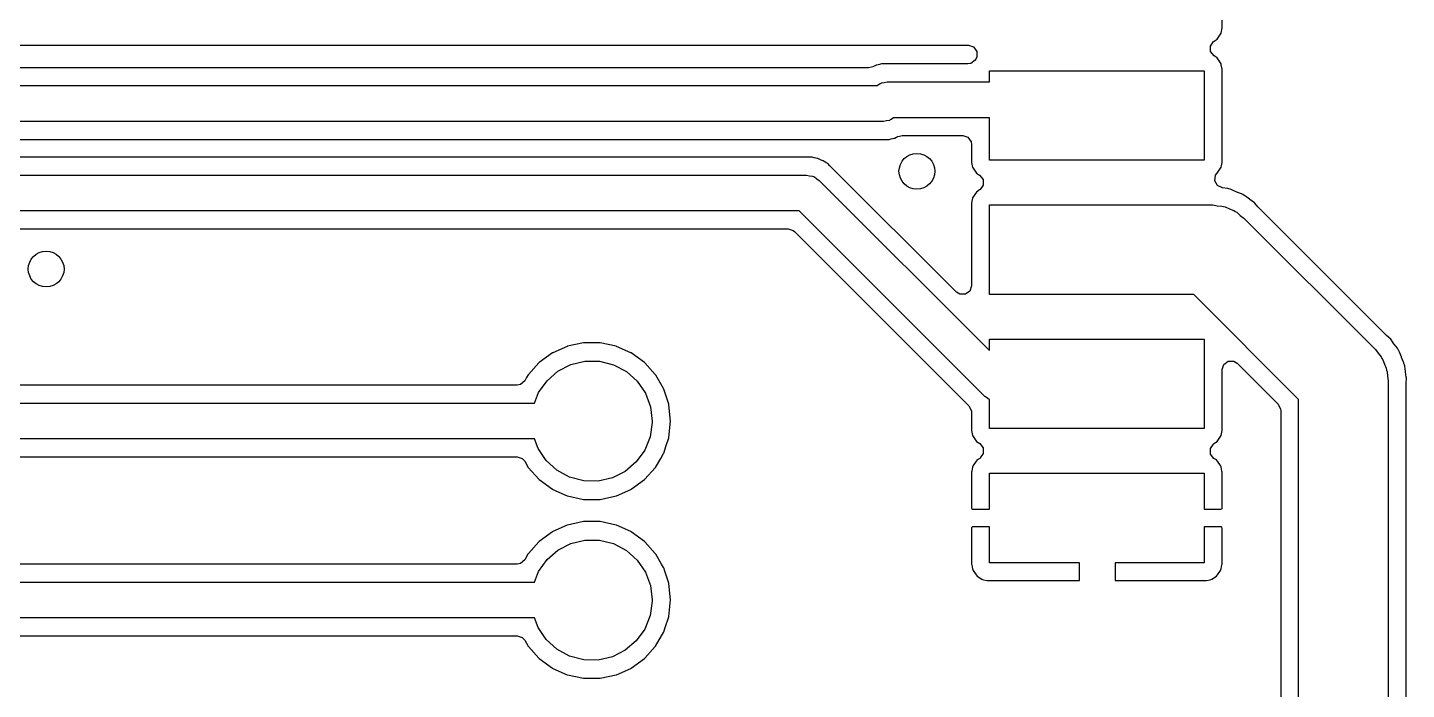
# Model space of a CAD drawing. Extents: x 0.4 to 11.3, y -7.9 to -0.4.
# Drawn here: x 5.736 to 6.343, y -4.951 to -4.659 of the extents above; entities that cross this region are included whole.
import ezdxf

# ---------------------------------------------------------------- set-up
doc = ezdxf.new("R2010")
doc.units = 0
doc.header["$MEASUREMENT"] = 0
doc.layers.add('BLACK', color=7, linetype='CONTINUOUS')

msp = doc.modelspace()

# ---------------------------------------------------------------- linework, layer by layer
at = {"layer": 'BLACK', "linetype": 'CONTINUOUS'}
for p, q in [((6.26159, -4.6596), (6.26159, -4.61867)), ((6.26114, -4.6619), (6.26159, -4.6596)), ((6.25644, -4.6676), (6.25778, -4.6656)), ((6.25778, -4.6656), (6.25803, -4.66542)), ((6.25803, -4.66542), (6.25939, -4.66451)), ((6.25939, -4.66451), (6.26114, -4.6619)), ((4.65876, -4.66724), (6.14995, -4.66724)), ((6.14995, -4.66724), (6.15224, -4.66799)), ((6.15224, -4.66799), (6.15366, -4.66994)), ((6.15366, -4.66994), (6.15366, -4.67235)), ((6.25654, -4.67001), (6.25644, -4.6676)), ((6.25803, -4.6719), (6.25654, -4.67001)), ((6.25939, -4.67281), (6.25803, -4.6719)), ((6.10603, -4.67715), (4.64067, -4.67715)), ((6.10724, -4.67695), (6.10603, -4.67715)), ((6.10787, -4.67675), (6.10724, -4.67695)), ((6.10844, -4.67651), (6.10787, -4.67675)), ((6.10929, -4.67608), (6.10844, -4.67651)), ((6.10959, -4.67604), (6.10929, -4.67608)), ((6.11022, -4.67593), (6.10959, -4.67604)), ((6.10959, -4.67604), (6.10959, -4.67604)), ((6.11082, -4.67579), (6.11022, -4.67593)), ((6.11172, -4.6755), (6.11082, -4.67579)), ((6.14964, -4.6755), (6.11172, -4.6755)), ((6.15099, -4.67526), (6.14964, -4.6755)), ((6.15288, -4.67377), (6.15099, -4.67526)), ((6.15319, -4.67331), (6.15288, -4.67377)), ((6.15366, -4.67235), (6.15319, -4.67331)), ((6.26114, -4.67542), (6.25939, -4.67281)), ((6.26121, -4.6758), (6.26114, -4.67542)), ((6.26124, -4.67593), (6.26121, -4.6758)), ((6.26121, -4.6758), (6.26121, -4.6758)), ((6.26159, -4.67773), (6.26124, -4.67593)), ((6.26159, -4.71865), (6.26159, -4.67773)), ((6.10978, -4.68499), (6.1108, -4.68417)), ((6.1108, -4.68417), (6.11125, -4.68407)), ((6.11125, -4.68407), (6.11163, -4.68383)), ((6.11163, -4.68383), (6.11294, -4.68368)), ((6.11294, -4.68368), (6.11422, -4.68339)), ((6.11422, -4.68339), (6.15921, -4.68339)), ((6.15921, -4.68339), (6.15921, -4.6785)), ((6.15921, -4.6785), (6.2537, -4.6785)), ((6.2537, -4.6785), (6.2537, -4.71787)), ((4.63578, -4.68504), (6.1097, -4.68504)), ((6.1097, -4.68504), (6.10978, -4.68499)), ((6.11257, -4.70079), (4.63251, -4.70079)), ((6.11385, -4.70049), (6.11257, -4.70079)), ((6.11516, -4.70035), (6.11385, -4.70049)), ((6.11554, -4.70011), (6.11516, -4.70035)), ((6.11599, -4.70001), (6.11554, -4.70011)), ((6.11701, -4.69919), (6.11599, -4.70001)), ((6.11709, -4.69914), (6.11701, -4.69919)), ((6.15921, -4.69914), (6.11709, -4.69914)), ((6.15921, -4.71787), (6.15921, -4.69914)), ((6.11507, -4.70868), (6.11597, -4.70839)), ((6.11597, -4.70839), (6.11657, -4.70824)), ((6.11657, -4.70824), (6.1172, -4.70814)), ((6.1172, -4.70814), (6.1175, -4.7081)), ((6.1172, -4.70814), (6.1172, -4.70814)), ((6.1175, -4.7081), (6.11835, -4.70767)), ((6.11835, -4.70767), (6.11892, -4.70743)), ((6.11892, -4.70743), (6.11955, -4.70722)), ((6.11955, -4.70722), (6.12076, -4.70703)), ((6.12076, -4.70703), (6.12701, -4.70703)), ((6.12701, -4.70703), (6.12726, -4.70699)), ((6.12726, -4.70699), (6.1275, -4.70703)), ((6.1275, -4.70703), (6.14742, -4.70703)), ((6.14742, -4.70703), (6.14971, -4.70778)), ((6.14971, -4.70778), (6.15113, -4.70973)), ((4.63002, -4.70868), (6.11507, -4.70868)), ((6.15113, -4.70973), (6.15132, -4.71093)), ((6.15132, -4.71093), (6.15132, -4.71865)), ((6.08124, -4.71652), (4.38004, -4.71652)), ((6.08214, -4.71681), (6.08124, -4.71652)), ((6.08274, -4.71695), (6.08214, -4.71681)), ((6.08337, -4.71705), (6.08274, -4.71695)), ((6.08367, -4.7171), (6.08337, -4.71705)), ((6.08337, -4.71705), (6.08337, -4.71705)), ((6.08452, -4.71753), (6.08367, -4.7171)), ((6.08508, -4.71777), (6.08452, -4.71753)), ((6.08599, -4.71806), (6.08508, -4.71777)), ((6.08654, -4.71846), (6.08599, -4.71806)), ((6.08676, -4.71862), (6.08654, -4.71846)), ((6.08728, -4.71894), (6.08676, -4.71862)), ((6.08812, -4.71937), (6.08728, -4.71894)), ((6.08901, -4.72026), (6.08812, -4.71937)), ((6.14467, -4.77591), (6.08901, -4.72026)), ((6.08901, -4.72026), (6.08901, -4.72026)), ((6.15132, -4.71865), (6.15136, -4.71884)), ((6.15136, -4.71884), (6.15164, -4.72026)), ((6.15164, -4.72026), (6.15178, -4.72095)), ((6.2537, -4.71787), (6.15921, -4.71787)), ((6.26114, -4.72095), (6.26128, -4.72026)), ((6.26128, -4.72026), (6.26156, -4.71884)), ((6.26156, -4.71884), (6.26159, -4.71865)), ((4.37515, -4.72441), (6.07875, -4.72441)), ((6.07875, -4.72441), (6.08004, -4.7247)), ((6.08004, -4.7247), (6.08134, -4.72485)), ((6.08134, -4.72485), (6.08173, -4.72509)), ((6.08173, -4.72509), (6.08217, -4.72519)), ((6.08217, -4.72519), (6.08319, -4.72602)), ((6.08319, -4.72602), (6.08431, -4.72672)), ((6.08431, -4.72672), (6.15921, -4.80162)), ((6.15178, -4.72095), (6.15352, -4.72357)), ((6.15352, -4.72357), (6.15488, -4.72448)), ((6.15488, -4.72448), (6.15638, -4.72637)), ((6.15638, -4.72637), (6.15647, -4.72877)), ((6.25838, -4.72686), (6.2587, -4.72447)), ((6.2587, -4.72447), (6.25929, -4.72364)), ((6.25929, -4.72364), (6.25939, -4.72357)), ((6.25939, -4.72357), (6.26114, -4.72095)), ((6.15352, -4.73187), (6.15178, -4.73448)), ((6.15488, -4.73096), (6.15352, -4.73187)), ((6.15513, -4.73078), (6.15488, -4.73096)), ((6.15647, -4.72877), (6.15513, -4.73078)), ((6.25953, -4.72898), (6.25838, -4.72686)), ((6.26171, -4.73001), (6.25953, -4.72898)), ((6.26392, -4.7303), (6.26171, -4.73001)), ((6.26415, -4.73034), (6.26392, -4.7303)), ((6.26392, -4.7303), (6.26392, -4.7303)), ((6.26449, -4.73047), (6.26415, -4.73034)), ((6.2652, -4.73067), (6.26449, -4.73047)), ((6.26555, -4.73073), (6.2652, -4.73067)), ((6.26673, -4.73127), (6.26555, -4.73073)), ((6.26784, -4.73177), (6.26673, -4.73127)), ((6.26803, -4.73185), (6.26784, -4.73177)), ((6.27015, -4.73267), (6.26803, -4.73185)), ((6.27015, -4.73268), (6.27015, -4.73267)), ((6.27037, -4.73276), (6.27015, -4.73268)), ((6.27067, -4.73297), (6.27037, -4.73276)), ((6.15165, -4.73509), (6.15132, -4.73678)), ((6.15132, -4.73678), (6.15132, -4.77315)), ((6.1517, -4.73486), (6.15165, -4.73509)), ((6.15178, -4.73448), (6.1517, -4.73486)), ((6.1517, -4.73486), (6.1517, -4.73486)), ((6.15921, -4.73756), (6.25724, -4.73756)), ((6.15921, -4.77693), (6.15921, -4.73756)), ((6.25724, -4.73756), (6.25748, -4.73756)), ((6.25748, -4.73756), (6.25947, -4.73787)), ((6.25947, -4.73787), (6.26147, -4.73802)), ((6.26147, -4.73802), (6.26221, -4.7383)), ((6.26221, -4.7383), (6.263, -4.73842)), ((6.263, -4.73842), (6.26482, -4.73927)), ((6.27131, -4.73333), (6.27067, -4.73297)), ((6.27142, -4.73338), (6.27131, -4.73333)), ((6.27164, -4.73348), (6.27142, -4.73338)), ((6.27182, -4.73363), (6.27164, -4.73348)), ((6.27361, -4.73503), (6.27182, -4.73363)), ((6.27182, -4.73363), (6.27182, -4.73363)), ((6.27378, -4.73515), (6.27361, -4.73503)), ((6.27583, -4.7366), (6.27378, -4.73515)), ((6.27599, -4.73678), (6.27583, -4.7366)), ((6.27734, -4.73832), (6.27599, -4.73678)), ((6.27752, -4.73851), (6.27734, -4.73832)), ((6.3338, -4.7948), (6.27752, -4.73851)), ((6.07548, -4.74016), (4.37188, -4.74016)), ((6.15719, -4.82187), (6.07548, -4.74016)), ((6.26482, -4.73927), (6.2667, -4.73998)), ((6.2667, -4.73998), (6.26733, -4.74045)), ((6.26733, -4.74045), (6.26805, -4.74079)), ((6.26805, -4.74079), (6.26956, -4.74212)), ((6.26956, -4.74212), (6.27116, -4.74332)), ((6.27116, -4.74332), (6.32888, -4.80104)), ((4.36939, -4.74805), (6.07059, -4.74805)), ((6.07059, -4.74805), (6.07289, -4.7488)), ((6.07289, -4.7488), (6.07335, -4.74919)), ((6.07335, -4.74919), (6.15018, -4.82602)), ((6.15132, -4.77315), (6.15057, -4.77544)), ((6.14622, -4.77686), (6.14467, -4.77591)), ((6.14863, -4.77686), (6.14622, -4.77686)), ((6.15057, -4.77544), (6.14863, -4.77686)), ((6.24909, -4.77693), (6.15921, -4.77693)), ((6.29528, -4.82311), (6.24909, -4.77693)), ((5.98063, -4.79821), (5.97354, -4.79972)), ((5.98787, -4.79821), (5.98063, -4.79821)), ((5.99496, -4.79972), (5.98787, -4.79821)), ((6.15921, -4.80162), (6.15921, -4.79661)), ((6.15921, -4.79661), (6.2537, -4.79661)), ((6.2537, -4.79661), (6.2537, -4.83598)), ((6.33397, -4.79496), (6.3338, -4.7948)), ((6.3358, -4.79659), (6.33397, -4.79496)), ((6.33722, -4.79866), (6.3358, -4.79659)), ((6.33734, -4.79882), (6.33722, -4.79866)), ((6.3387, -4.8006), (6.33734, -4.79882)), ((5.96692, -4.80266), (5.96106, -4.80692)), ((5.96711, -4.80258), (5.96692, -4.80266)), ((5.97336, -4.7998), (5.96711, -4.80258)), ((5.96711, -4.80258), (5.96711, -4.80258)), ((5.97354, -4.79972), (5.97336, -4.7998)), ((5.97336, -4.7998), (5.97336, -4.7998)), ((5.99515, -4.7998), (5.99496, -4.79972)), ((6.00139, -4.80258), (5.99515, -4.7998)), ((5.99515, -4.7998), (5.99515, -4.7998)), ((6.00158, -4.80266), (6.00139, -4.80258)), ((6.00139, -4.80258), (6.00139, -4.80258)), ((6.00744, -4.80692), (6.00158, -4.80266)), ((6.32888, -4.80104), (6.32905, -4.80121)), ((6.32905, -4.80121), (6.33023, -4.80283)), ((6.33023, -4.80283), (6.33154, -4.80435)), ((6.33154, -4.80435), (6.33187, -4.80508)), ((6.33187, -4.80508), (6.33234, -4.80572)), ((6.33887, -4.80082), (6.3387, -4.8006)), ((6.33897, -4.80103), (6.33887, -4.80082)), ((6.33902, -4.80115), (6.33897, -4.80103)), ((6.33897, -4.80103), (6.33897, -4.80103)), ((6.33938, -4.80179), (6.33902, -4.80115)), ((6.33945, -4.8019), (6.33938, -4.80179)), ((6.33958, -4.80209), (6.33945, -4.8019)), ((6.33945, -4.8019), (6.33945, -4.8019)), ((6.33966, -4.80231), (6.33958, -4.80209)), ((6.34047, -4.80444), (6.33966, -4.80231)), ((6.33966, -4.80231), (6.33966, -4.80231)), ((6.34055, -4.80463), (6.34047, -4.80444)), ((6.34146, -4.80672), (6.34055, -4.80463)), ((5.96092, -4.80707), (5.95635, -4.81215)), ((5.96106, -4.80692), (5.96092, -4.80707)), ((5.96092, -4.80707), (5.96092, -4.80707)), ((5.9645, -4.8149), (5.96931, -4.8107)), ((5.96931, -4.8107), (5.97499, -4.80777)), ((5.97499, -4.80777), (5.9812, -4.80628)), ((5.9812, -4.80628), (5.98758, -4.80631)), ((5.98758, -4.80631), (5.99378, -4.80787)), ((5.99378, -4.80787), (5.99942, -4.81086)), ((5.99942, -4.81086), (6.00419, -4.8151)), ((6.00758, -4.80707), (6.00744, -4.80692)), ((6.01215, -4.81215), (6.00758, -4.80707)), ((6.00758, -4.80707), (6.00758, -4.80707)), ((6.26159, -4.81001), (6.26234, -4.80772)), ((6.26159, -4.83676), (6.26159, -4.81001)), ((6.26234, -4.80772), (6.26429, -4.8063)), ((6.26429, -4.8063), (6.2667, -4.8063)), ((6.2667, -4.8063), (6.26825, -4.80725)), ((6.26825, -4.80725), (6.28624, -4.82524)), ((6.33234, -4.80572), (6.33302, -4.80761)), ((6.33302, -4.80761), (6.33385, -4.80944)), ((6.33385, -4.80944), (6.33397, -4.81022)), ((6.33397, -4.81022), (6.33424, -4.81097)), ((6.33424, -4.81097), (6.33436, -4.81297)), ((6.34156, -4.80693), (6.34146, -4.80672)), ((6.34162, -4.80729), (6.34156, -4.80693)), ((6.34181, -4.80799), (6.34162, -4.80729)), ((6.34194, -4.80833), (6.34181, -4.80799)), ((6.34197, -4.80857), (6.34194, -4.80833)), ((6.34224, -4.81083), (6.34197, -4.80857)), ((6.34197, -4.80857), (6.34197, -4.80857)), ((6.34227, -4.81103), (6.34224, -4.81083)), ((6.34266, -4.81328), (6.34227, -4.81103)), ((5.9513, -4.81691), (5.28648, -4.81691)), ((5.95289, -4.81657), (5.9513, -4.81691)), ((5.95468, -4.81496), (5.95289, -4.81657)), ((5.95552, -4.81351), (5.95468, -4.81496)), ((5.95621, -4.81231), (5.95552, -4.81351)), ((5.95635, -4.81215), (5.95621, -4.81231)), ((5.95635, -4.81215), (5.95635, -4.81215)), ((5.96083, -4.82012), (5.9645, -4.8149)), ((6.00419, -4.8151), (6.0078, -4.82037)), ((6.01229, -4.81231), (6.01215, -4.81215)), ((6.01215, -4.81215), (6.01215, -4.81215)), ((6.01239, -4.81248), (6.01229, -4.81231)), ((6.01581, -4.8184), (6.01239, -4.81248)), ((6.33436, -4.81297), (6.33465, -4.81496)), ((6.33465, -4.81496), (6.33465, -5.02402)), ((6.34254, -4.81605), (6.34255, -4.81579)), ((6.34254, -5.02309), (6.34254, -4.81605)), ((6.34255, -4.81579), (6.34269, -4.81374)), ((6.3427, -4.81351), (6.34266, -4.81328)), ((6.34266, -4.81328), (6.34266, -4.81328)), ((6.34269, -4.81374), (6.3427, -4.81351)), ((5.95901, -4.8248), (5.96083, -4.82012)), ((6.0078, -4.82037), (6.01006, -4.82634)), ((6.01591, -4.81858), (6.01581, -4.8184)), ((6.01581, -4.8184), (6.01581, -4.8184)), ((6.01637, -4.81998), (6.01591, -4.81858)), ((6.01809, -4.82528), (6.01637, -4.81998)), ((6.1583, -4.82257), (6.15719, -4.82187)), ((6.15921, -4.8233), (6.1583, -4.82257)), ((6.15921, -4.83598), (6.15921, -4.8233)), ((6.29528, -5.01586), (6.29528, -4.82311)), ((5.28772, -4.8248), (5.95901, -4.8248)), ((6.01006, -4.82634), (6.01083, -4.83268)), ((6.01815, -4.82547), (6.01809, -4.82528)), ((6.01809, -4.82528), (6.01809, -4.82528)), ((6.01891, -4.83268), (6.01815, -4.82547)), ((6.15018, -4.82602), (6.15127, -4.82817)), ((6.15127, -4.82817), (6.15132, -4.82878)), ((6.15132, -4.82878), (6.15132, -4.83676)), ((6.28624, -4.82524), (6.28733, -4.82739)), ((6.28733, -4.82739), (6.28738, -4.828)), ((6.28738, -4.828), (6.28738, -5.01098)), ((6.01082, -4.83323), (6.00992, -4.83956)), ((6.01083, -4.83268), (6.01082, -4.83323)), ((6.01815, -4.83988), (6.01891, -4.83268)), ((6.2537, -4.83598), (6.15921, -4.83598)), ((5.95904, -4.84055), (5.29098, -4.84055)), ((5.96057, -4.84474), (5.95904, -4.84055)), ((6.00992, -4.83956), (6.00754, -4.84548)), ((6.017, -4.84342), (6.01809, -4.84008)), ((6.01809, -4.84008), (6.01815, -4.83988)), ((6.01809, -4.84008), (6.01809, -4.84008)), ((6.15132, -4.83676), (6.15178, -4.83906)), ((6.15178, -4.83906), (6.15352, -4.84168)), ((6.15352, -4.84168), (6.1549, -4.8426)), ((6.25801, -4.8426), (6.25939, -4.84168)), ((6.25939, -4.84168), (6.26114, -4.83906)), ((6.26114, -4.83906), (6.26159, -4.83676)), ((5.96413, -4.85004), (5.96057, -4.84474)), ((6.00754, -4.84548), (6.00381, -4.85067)), ((6.01458, -4.84908), (6.01581, -4.84695)), ((6.01581, -4.84695), (6.01591, -4.84677)), ((6.01581, -4.84695), (6.01581, -4.84695)), ((6.01591, -4.84677), (6.017, -4.84342)), ((6.1549, -4.8426), (6.15639, -4.84449)), ((6.15649, -4.8469), (6.15515, -4.8489)), ((6.15639, -4.84449), (6.15649, -4.8469)), ((6.25643, -4.84478), (6.25776, -4.84278)), ((6.25652, -4.84719), (6.25643, -4.84478)), ((6.25801, -4.84908), (6.25652, -4.84719)), ((6.25776, -4.84278), (6.25801, -4.8426)), ((5.29586, -4.84844), (5.9513, -4.84844)), ((5.9513, -4.84844), (5.9536, -4.84919)), ((5.9536, -4.84919), (5.95468, -4.85039)), ((5.95468, -4.85039), (5.95621, -4.85305)), ((5.95621, -4.85305), (5.95635, -4.8532)), ((5.95635, -4.8532), (5.95635, -4.8532)), ((5.95635, -4.8532), (5.96092, -4.85828)), ((5.96886, -4.85434), (5.96413, -4.85004)), ((6.00381, -4.85067), (5.99896, -4.85481)), ((6.00758, -4.85828), (6.01215, -4.8532)), ((6.01215, -4.8532), (6.01229, -4.85305)), ((6.01215, -4.8532), (6.01215, -4.8532)), ((6.01229, -4.85305), (6.01458, -4.84908)), ((6.15172, -4.85297), (6.15138, -4.85471)), ((6.15201, -4.85228), (6.15172, -4.85297)), ((6.15332, -4.85031), (6.15201, -4.85228)), ((6.15386, -4.84978), (6.15332, -4.85031)), ((6.1549, -4.84908), (6.15386, -4.84978)), ((6.15515, -4.8489), (6.1549, -4.84908)), ((6.25906, -4.84978), (6.25801, -4.84908)), ((6.25959, -4.85031), (6.25906, -4.84978)), ((6.2609, -4.85228), (6.25959, -4.85031)), ((6.26119, -4.85297), (6.2609, -4.85228)), ((6.26154, -4.85471), (6.26119, -4.85297)), ((5.96092, -4.85828), (5.96092, -4.85828)), ((5.96092, -4.85828), (5.96106, -4.85843)), ((5.96106, -4.85843), (5.96692, -4.86269)), ((5.97447, -4.85739), (5.96886, -4.85434)), ((5.98065, -4.85901), (5.97447, -4.85739)), ((5.98703, -4.85911), (5.98065, -4.85901)), ((5.99325, -4.85768), (5.98703, -4.85911)), ((5.99896, -4.85481), (5.99325, -4.85768)), ((6.00158, -4.86269), (6.00744, -4.85843)), ((6.00744, -4.85843), (6.00758, -4.85828)), ((6.00758, -4.85828), (6.00758, -4.85828)), ((6.15138, -4.85471), (6.15134, -4.85509)), ((6.15134, -4.85509), (6.15134, -4.8708)), ((6.15921, -4.87142), (6.15921, -4.85567)), ((6.15921, -4.85567), (6.2537, -4.85567)), ((6.2537, -4.85567), (6.2537, -4.87142)), ((6.26157, -4.85509), (6.26154, -4.85471)), ((6.26157, -4.87109), (6.26157, -4.85509)), ((5.96692, -4.86269), (5.96711, -4.86278)), ((5.96711, -4.86278), (5.96711, -4.86278)), ((5.96711, -4.86278), (5.97336, -4.86556)), ((5.97336, -4.86556), (5.97336, -4.86556)), ((5.97336, -4.86556), (5.97354, -4.86564)), ((5.97354, -4.86564), (5.98063, -4.86715)), ((5.98787, -4.86715), (5.99496, -4.86564)), ((5.99496, -4.86564), (5.99515, -4.86556)), ((5.99515, -4.86556), (6.00139, -4.86278)), ((5.99515, -4.86556), (5.99515, -4.86556)), ((6.00139, -4.86278), (6.00158, -4.86269)), ((6.00139, -4.86278), (6.00139, -4.86278)), ((5.98063, -4.86715), (5.98787, -4.86715)), ((6.15134, -4.8708), (6.1515, -4.8713)), ((6.1515, -4.8713), (6.15166, -4.87142)), ((6.15166, -4.87142), (6.15921, -4.87142)), ((6.2537, -4.87142), (6.26096, -4.87142)), ((6.26096, -4.87142), (6.26146, -4.87126)), ((6.26146, -4.87126), (6.26157, -4.87109)), ((5.97354, -4.87846), (5.97336, -4.87854)), ((5.98063, -4.87695), (5.97354, -4.87846)), ((5.98787, -4.87695), (5.98063, -4.87695)), ((5.99496, -4.87846), (5.98787, -4.87695)), ((5.99515, -4.87854), (5.99496, -4.87846)), ((5.96692, -4.8814), (5.96106, -4.88566)), ((5.96711, -4.88132), (5.96692, -4.8814)), ((5.97336, -4.87854), (5.96711, -4.88132)), ((5.96711, -4.88132), (5.96711, -4.88132)), ((5.97336, -4.87854), (5.97336, -4.87854)), ((6.00139, -4.88132), (5.99515, -4.87854)), ((5.99515, -4.87854), (5.99515, -4.87854)), ((6.00158, -4.8814), (6.00139, -4.88132)), ((6.00139, -4.88132), (6.00139, -4.88132)), ((6.00744, -4.88566), (6.00158, -4.8814)), ((6.15146, -4.87945), (6.15134, -4.87962)), ((6.15134, -4.87962), (6.15134, -4.89562)), ((6.15196, -4.87929), (6.15146, -4.87945)), ((6.15921, -4.87929), (6.15196, -4.87929)), ((6.15921, -4.89504), (6.15921, -4.87929)), ((6.2537, -4.87929), (6.2537, -4.89504)), ((6.26125, -4.87929), (6.2537, -4.87929)), ((6.26141, -4.87941), (6.26125, -4.87929)), ((6.26157, -4.87991), (6.26141, -4.87941)), ((6.26157, -4.89562), (6.26157, -4.87991)), ((5.96092, -4.88581), (5.95635, -4.89089)), ((5.96106, -4.88566), (5.96092, -4.88581)), ((5.96092, -4.88581), (5.96092, -4.88581)), ((5.9645, -4.89364), (5.96931, -4.88944)), ((5.96931, -4.88944), (5.97499, -4.88651)), ((5.97499, -4.88651), (5.9812, -4.88502)), ((5.9812, -4.88502), (5.98758, -4.88505)), ((5.98758, -4.88505), (5.99378, -4.88661)), ((5.99378, -4.88661), (5.99942, -4.8896)), ((5.99942, -4.8896), (6.00419, -4.89384)), ((6.00758, -4.88581), (6.00744, -4.88566)), ((6.01215, -4.89089), (6.00758, -4.88581)), ((6.00758, -4.88581), (6.00758, -4.88581)), ((5.9513, -4.89565), (5.30774, -4.89565)), ((5.95289, -4.89531), (5.9513, -4.89565)), ((5.95468, -4.8937), (5.95289, -4.89531)), ((5.95611, -4.89122), (5.95468, -4.8937)), ((5.95621, -4.89105), (5.95611, -4.89122)), ((5.95635, -4.89089), (5.95621, -4.89105)), ((5.95635, -4.89089), (5.95635, -4.89089)), ((5.96083, -4.89886), (5.9645, -4.89364)), ((6.00419, -4.89384), (6.0078, -4.89911)), ((6.01229, -4.89105), (6.01215, -4.89089)), ((6.01215, -4.89089), (6.01215, -4.89089)), ((6.01239, -4.89122), (6.01229, -4.89105)), ((6.01493, -4.89562), (6.01239, -4.89122)), ((6.01581, -4.89714), (6.01493, -4.89562)), ((6.15134, -4.89562), (6.15138, -4.896)), ((6.15138, -4.896), (6.15172, -4.89774)), ((6.19882, -4.89504), (6.15921, -4.89504)), ((6.19882, -4.90291), (6.19882, -4.89504)), ((6.2537, -4.89504), (6.21457, -4.89504)), ((6.21457, -4.89504), (6.21457, -4.90291)), ((6.26119, -4.89774), (6.26154, -4.896)), ((6.26154, -4.896), (6.26157, -4.89562)), ((5.95901, -4.90354), (5.96083, -4.89886)), ((6.0078, -4.89911), (6.01006, -4.90508)), ((6.01591, -4.89732), (6.01581, -4.89714)), ((6.01581, -4.89714), (6.01581, -4.89714)), ((6.01637, -4.89872), (6.01591, -4.89732)), ((6.01809, -4.90402), (6.01637, -4.89872)), ((6.15172, -4.89774), (6.15201, -4.89843)), ((6.15201, -4.89843), (6.15332, -4.9004)), ((6.15332, -4.9004), (6.15386, -4.90093)), ((6.15386, -4.90093), (6.15582, -4.90224)), ((6.15582, -4.90224), (6.15652, -4.90253)), ((6.15652, -4.90253), (6.15825, -4.90288)), ((6.25466, -4.90288), (6.2564, -4.90253)), ((6.2564, -4.90253), (6.25709, -4.90224)), ((6.25709, -4.90224), (6.25906, -4.90093)), ((6.25906, -4.90093), (6.25959, -4.9004)), ((6.25959, -4.9004), (6.2609, -4.89843)), ((6.2609, -4.89843), (6.26119, -4.89774)), ((5.30898, -4.90354), (5.95901, -4.90354)), ((6.01006, -4.90508), (6.01083, -4.91142)), ((6.01815, -4.90421), (6.01809, -4.90402)), ((6.01809, -4.90402), (6.01809, -4.90402)), ((6.01891, -4.91142), (6.01815, -4.90421)), ((6.15825, -4.90288), (6.15863, -4.90291)), ((6.15863, -4.90291), (6.19882, -4.90291)), ((6.21457, -4.90291), (6.25429, -4.90291)), ((6.25429, -4.90291), (6.25466, -4.90288)), ((6.01082, -4.91197), (6.00992, -4.9183)), ((6.01083, -4.91142), (6.01082, -4.91197)), ((6.01815, -4.91862), (6.01891, -4.91142)), ((5.95904, -4.91929), (5.31224, -4.91929)), ((5.96057, -4.92348), (5.95904, -4.91929)), ((6.00992, -4.9183), (6.00754, -4.92422)), ((6.01654, -4.92358), (6.01809, -4.91882)), ((6.01809, -4.91882), (6.01815, -4.91862)), ((6.01809, -4.91882), (6.01809, -4.91882)), ((5.96413, -4.92878), (5.96057, -4.92348)), ((6.00754, -4.92422), (6.00381, -4.92941)), ((6.01495, -4.92719), (6.01581, -4.92569)), ((6.01581, -4.92569), (6.01591, -4.92551)), ((6.01581, -4.92569), (6.01581, -4.92569)), ((6.01591, -4.92551), (6.01654, -4.92358)), ((5.31712, -4.92719), (5.9513, -4.92719)), ((5.9513, -4.92719), (5.9536, -4.92793)), ((5.9536, -4.92793), (5.95468, -4.92913)), ((5.95468, -4.92913), (5.95621, -4.93179)), ((5.95621, -4.93179), (5.95635, -4.93194)), ((5.95635, -4.93194), (5.95635, -4.93194)), ((5.95635, -4.93194), (5.96092, -4.93702)), ((5.96886, -4.93308), (5.96413, -4.92878)), ((5.97447, -4.93613), (5.96886, -4.93308)), ((6.00381, -4.92941), (5.99896, -4.93355)), ((6.00758, -4.93702), (6.01215, -4.93194)), ((6.01215, -4.93194), (6.01229, -4.93179)), ((6.01215, -4.93194), (6.01215, -4.93194)), ((6.01229, -4.93179), (6.01495, -4.92719)), ((5.96092, -4.93702), (5.96092, -4.93702)), ((5.96092, -4.93702), (5.96106, -4.93717)), ((5.96106, -4.93717), (5.96692, -4.94143)), ((5.98065, -4.93775), (5.97447, -4.93613)), ((5.98703, -4.93785), (5.98065, -4.93775)), ((5.99325, -4.93642), (5.98703, -4.93785)), ((5.99896, -4.93355), (5.99325, -4.93642)), ((6.00158, -4.94143), (6.00744, -4.93717)), ((6.00744, -4.93717), (6.00758, -4.93702)), ((6.00758, -4.93702), (6.00758, -4.93702)), ((5.96692, -4.94143), (5.96711, -4.94152)), ((5.96711, -4.94152), (5.96711, -4.94152)), ((5.96711, -4.94152), (5.97336, -4.9443)), ((5.97336, -4.9443), (5.97336, -4.9443)), ((5.97336, -4.9443), (5.97354, -4.94438)), ((5.97354, -4.94438), (5.98063, -4.94589)), ((5.98787, -4.94589), (5.99496, -4.94438)), ((5.99496, -4.94438), (5.99515, -4.9443)), ((5.99515, -4.9443), (6.00139, -4.94152)), ((5.99515, -4.9443), (5.99515, -4.9443)), ((6.00139, -4.94152), (6.00158, -4.94143)), ((6.00139, -4.94152), (6.00139, -4.94152)), ((5.98063, -4.94589), (5.98787, -4.94589))]:
    msp.add_line(p, q, dxfattribs=at)
at = {"layer": 'BLACK'}
for centre in [(6.12726, -4.72274), (5.74409, -4.76575)]:
    msp.add_circle(centre, 0.00787, dxfattribs=at)

doc.saveas('drawing.dxf')
